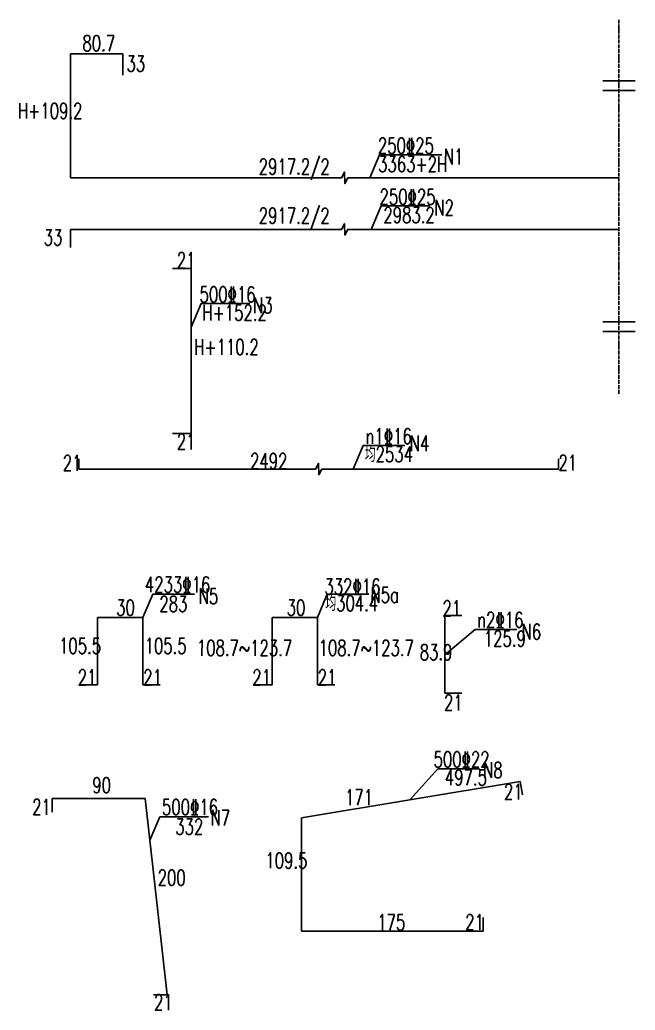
# Model space of a CAD drawing. Header units: millimetres. Extents: x -24222 to 32035, y -74604 to 14337.
# Drawn here: x 1632 to 2580, y -2408 to -883 of the extents above; entities that cross this region are included whole.
import ezdxf

# ---------------------------------------------------------------- set-up
doc = ezdxf.new("R2010")
doc.units = ezdxf.units.MM
doc.header["$LTSCALE"] = 0.25
doc.header["$MEASUREMENT"] = 0
doc.linetypes.add('ACAD_ISO04W100', pattern=[30, 24, -3, 0, -3])
for name, color, linetype in [('中心线', 5, 'ACAD_ISO04W100'), ('文字', 7, 'Continuous'), ('标注', 7, 'Continuous'), ('钢筋', 1, 'Continuous')]:
    doc.layers.add(name, color=color, linetype=linetype)
doc.styles.get("Standard").update_dxf_attribs({"font": 'simplex1.shx', "width": 0.7, "bigfont": 'hztxt.shx'})

msp = doc.modelspace()

# ---------------------------------------------------------------- linework, layer by layer
at = {"layer": '中心线'}
msp.add_line((2555.177, -1458.865), (2555.177, -883.092), dxfattribs=at)
at = {"layer": '文字'}
for p, q in [((2186.117, -1090.949), (2171.22, -1126.253)), ((2186.117, -1090.949), (2282.487, -1090.949)), ((2188.688, -1169.658), (2173.46, -1205.746)), ((2188.688, -1169.658), (2263.843, -1169.658)), ((1911.466, -1319.894), (1896.237, -1355.982)), ((1911.466, -1319.894), (1986.83, -1319.894)), ((2161.034, -1538.601), (2145.805, -1574.689)), ((2161.034, -1538.601), (2225.152, -1538.601)), ((1837.094, -1767.202), (1821.865, -1803.29)), ((1837.094, -1767.202), (1901.212, -1767.202)), ((2105.858, -1767.202), (2090.63, -1803.29)), ((2105.858, -1767.202), (2169.976, -1767.202)), ((2333.735, -1821.366), (2286.857, -1860.604)), ((2333.735, -1821.366), (2397.853, -1821.366)), ((2276.271, -2036.322), (2233.412, -2083.542)), ((2276.271, -2036.322), (2340.388, -2036.322)), ((1847.883, -2109.714), (1832.655, -2145.802)), ((1847.883, -2109.714), (1923.17, -2109.714))]:
    msp.add_line(p, q, dxfattribs=at)
at = {"layer": '标注'}
for p, q in [((2530.177, -976.894), (2580.177, -976.894)), ((2530.177, -991.894), (2580.177, -991.894)), ((2530.177, -1348.095), (2580.177, -1348.095)), ((2530.177, -1363.095), (2580.177, -1363.095))]:
    msp.add_line(p, q, dxfattribs=at)
at = {"layer": '钢筋'}
for p, q in [((1710.232, -1126.253), (1710.232, -935.382)), ((1710.232, -935.382), (1790.932, -935.382)), ((1790.932, -935.382), (1790.932, -968.382)), ((1710.232, -1205.746), (1710.232, -1233.746)), ((1896.237, -1265.768), (1867.237, -1265.768)), ((1896.237, -1519.968), (1896.237, -1265.768)), ((1896.237, -1519.968), (1867.237, -1519.968)), ((1723.333, -1574.689), (1723.333, -1558.689)), ((2462.026, -1574.689), (2462.026, -1558.689)), ((1752.177, -1803.29), (1821.865, -1803.29)), ((1752.177, -1803.29), (1752.177, -1906.89)), ((1821.865, -1803.29), (1821.865, -1906.89)), ((2020.942, -1803.29), (2090.63, -1803.29)), ((2020.942, -1803.29), (2020.942, -1906.89)), ((2090.63, -1803.29), (2090.63, -1906.89)), ((2286.857, -1800.209), (2286.857, -1919.397)), ((2286.857, -1800.209), (2313.096, -1800.209)), ((1752.177, -1906.89), (1725.533, -1906.89)), ((1821.865, -1906.89), (1848.51, -1906.89)), ((2020.942, -1906.89), (1994.297, -1906.89)), ((2090.63, -1906.89), (2117.274, -1906.89)), ((2286.857, -1919.397), (2313.096, -1919.397)), ((2066.004, -2111.625), (2403.004, -2055.458)), ((2406.457, -2076.173), (2403.004, -2055.458)), ((1682.215, -2081.802), (1825.464, -2081.802)), ((1682.215, -2081.802), (1682.215, -2102.802)), ((1859.441, -2384.202), (1825.464, -2081.802)), ((2066.004, -2111.625), (2066.004, -2285.759)), ((2346.004, -2285.759), (2346.004, -2264.759)), ((2066.004, -2285.759), (2346.004, -2285.759)), ((1859.441, -2384.202), (1838.441, -2384.202))]:
    msp.add_line(p, q, dxfattribs=at)
for points in [[(1710.232, -1126.253), (2127.705, -1126.253), (2132.399, -1117.423), (2133.01, -1135.082), (2137.705, -1126.253), (2555.177, -1126.253)], [(1710.232, -1205.746), (2127.705, -1205.746), (2132.399, -1196.917), (2133.01, -1214.575), (2137.705, -1205.746), (2555.177, -1205.746)], [(1723.333, -1574.689), (2087.679, -1574.689), (2092.374, -1565.859), (2092.985, -1583.518), (2097.679, -1574.689), (2462.026, -1574.689)]]:
    msp.add_lwpolyline(points, dxfattribs=at)

# ---------------------------------------------------------------- texts
at = {"layer": '文字', "width": 0.7}
for s, p in [('80.7', (1728.758, -931.121)), ('33', (1796.603, -962.692)), ('H+109.2', (1629.409, -1035.171)), ('250%%13225', (2183.777, -1088.796)), ('N1', (2285.357, -1105.868)), ('2917.2/2', (2000.293, -1121.079)), ('3363+2H', (2184.207, -1117.155)), ('250%%13225', (2186.348, -1167.505)), ('2917.2/2', (2000.293, -1196.606)), ('2983.2', (2192.256, -1195.651)), ('N2', (2270.776, -1184.383)), ('33', (1669.101, -1230.278)), ('21', (1874.134, -1265.153)), ('500%%13216', (1909.126, -1317.741)), ('N3', (1991.537, -1334.619)), ('H+152.2', (1913.461, -1345.886)), ('H+110.2', (1900.85, -1398.609)), ('21', (1874.134, -1544.471)), ('n1%%13216', (2164.82, -1536.032)), ('N4', (2232.88, -1547.13)), ('均2534', (2163.545, -1563.593)), ('21', (1698.479, -1577.415)), ('2492', (1986.929, -1574.323)), ('21', (2461.973, -1577.049)), ('4233%%13216', (1824.958, -1764.375)), ('332%%13216', (2101.453, -1767.501)), ('N5', (1907.678, -1782.215)), ('均304.4', (2102.759, -1793.116)), ('N5a', (2172.379, -1780.278)), ('30', (1780.7, -1800.141)), ('283', (1847.258, -1794.149)), ('30', (2043.393, -1800.141)), ('21', (2283.249, -1801.117)), ('n2%%13216', (2336.791, -1818.722)), ('N6', (2405.119, -1836.993)), ('125.9', (2346.959, -1847.593)), ('105.5', (1692.698, -1858.78)), ('105.5', (1824.523, -1858.78)), ('108.7~123.7', (1904.978, -1861.906)), ('108.7~123.7', (2092.415, -1861.906)), ('83.9', (2248.329, -1868.626)), ('21', (1721.573, -1907.361)), ('21', (1822.413, -1907.361)), ('21', (1990.337, -1907.361)), ('21', (2091.177, -1907.361)), ('21', (2285.648, -1946.137)), ('500%%13222', (2269.575, -2033.495)), ('N8', (2345.727, -2049.985)), ('497.5', (2287.024, -2061.388)), ('90', (1743.905, -2073.192)), ('171', (2133.089, -2091.967)), ('21', (2378.014, -2083.445)), ('21', (1651.308, -2106.828)), ('500%%13216', (1851.246, -2106.887)), ('N7', (1926.112, -2123.433)), ('332', (1871.755, -2137.171)), ('109.5', (2010.527, -2189.184)), ('200', (1844.648, -2215.525)), ('175', (2182.808, -2284.223)), ('21', (2318.311, -2284.111)), ('21', (1838.998, -2407.571))]:
    msp.add_text(s, height=24, rotation=359.897934, dxfattribs=at).set_placement(p)

doc.saveas('drawing.dxf')
